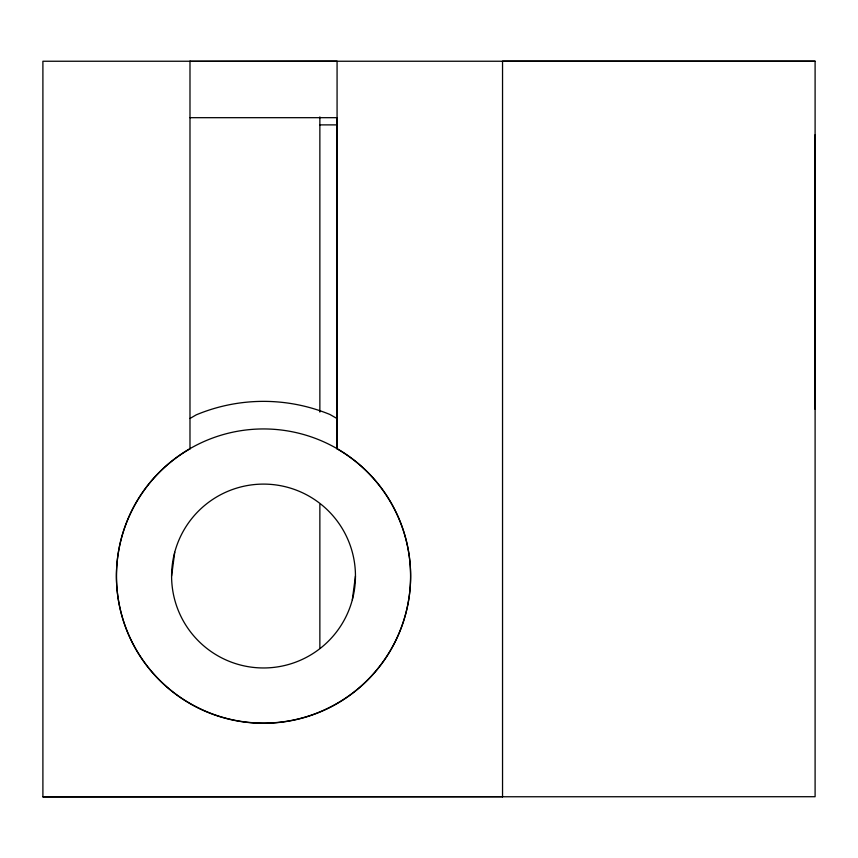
<?xml version="1.0" encoding="UTF-8"?>
<svg xmlns="http://www.w3.org/2000/svg" width="858" height="858" viewBox="0 0 858 858"><rect width="100%" height="100%" fill="white"/><g stroke="black" fill="none" stroke-linecap="round" stroke-linejoin="round"><path stroke-width="1.29" d="M189.983 448.648A147.083 147.083 0 0 0 189.983 703.41A147.083 147.083 0 0 0 410.607 576.029A147.083 147.083 0 0 0 189.983 448.648L189.983 448.831A147.083 147.083 0 0 0 150.858 670.752A147.083 147.083 0 0 0 376.201 670.752A147.083 147.083 0 0 0 337.065 448.831L337.076 61.165L189.983 61.368M502.541 796.835L502.541 61.165L815.1 61.208L815.1 796.717L42.9 796.835L502.541 796.653M337.065 448.831L337.076 117.685L189.993 117.685M171.6 576.029L174.732 552.241M352.327 599.817A91.924 91.924 0 0 0 239.736 487.237A91.924 91.924 0 0 0 198.52 641.033A91.924 91.924 0 0 0 352.327 599.817L355.459 576.029M815.089 61.24L42.9 61.24L42.9 796.835M189.983 418.479L196.246 414.843A174.667 174.667 0 0 1 329.922 414.478L337.065 418.575M319.862 124.882L337.065 124.882M815.089 134.781L815.089 409.245M319.862 116.892L319.862 412.087M319.862 504.461L319.862 647.779M189.993 61.165L189.983 448.831"/></g></svg>
